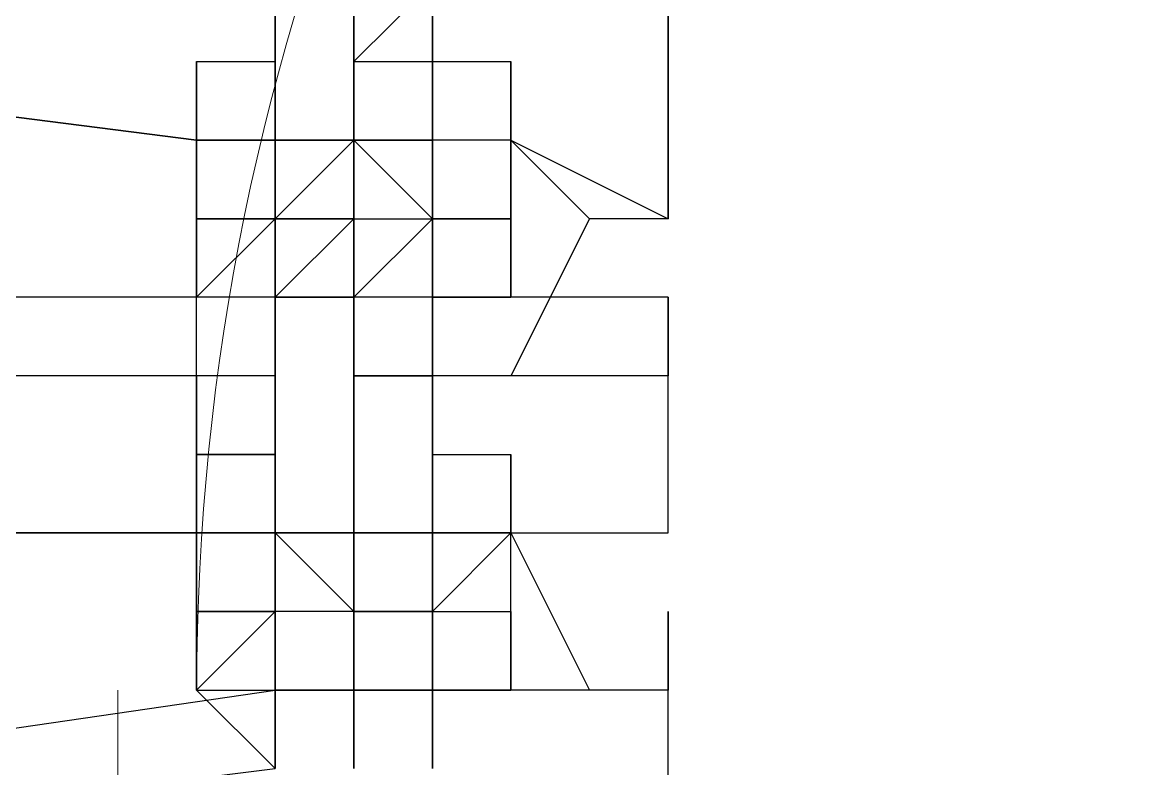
# Model space of a CAD drawing. Header units: inches. Extents: x 3324238 to 135265466, y -1036581 to 20094598.
# Drawn here: x 3353768.582 to 3353769.728, y -519269.236 to -519268.471 of the extents above; entities that cross this region are included whole.
import ezdxf

# ---------------------------------------------------------------- set-up
doc = ezdxf.new("R2010")
doc.units = ezdxf.units.IN
doc.header["$MEASUREMENT"] = 0
doc.layers.add('PDF_Geometry', color=7, linetype='Continuous')

msp = doc.modelspace()

# ---------------------------------------------------------------- linework, layer by layer
at = {"layer": 'PDF_Geometry', "color": 32, "lineweight": 13, "true_color": 0xdd6e00}
for points in [[(3353775.126, -519269.1555, 1), (3353767.23, -519269.1555), (3353767.23, -519332.0817)], [(3353774.1591, -519269.1555, 0.996627), (3353768.1968, -519269.1555), (3353768.1968, -519332.0817)]]:
    msp.add_lwpolyline(points, format="xyb", dxfattribs=at)
at = {"layer": 'PDF_Geometry', "lineweight": 25}
for points in [[(3353768.7608, -519268.5915), (3353764.974, -519268.108)], [(3353764.974, -519268.108), (3353768.7608, -519268.5915), (3353768.7608, -519268.5109), (3353768.7608, -519268.5915), (3353768.7608, -519268.672), (3353768.7608, -519268.5915), (3353768.8414, -519268.5915), (3353768.8414, -519268.5109), (3353768.8414, -519268.4303)], [(3353768.8414, -519268.5109), (3353768.8414, -519268.4303), (3353768.8414, -519268.5109), (3353768.8414, -519268.4303), (3353768.8414, -519268.5109), (3353768.8414, -519268.5915), (3353768.8414, -519268.5109), (3353768.8414, -519268.5915), (3353768.8414, -519268.672), (3353768.8414, -519268.7526), (3353768.7608, -519268.7526), (3353764.8128, -519268.7526), (3353764.8128, -519268.8332), (3353764.8128, -519268.7526), (3353764.8128, -519268.8332), (3353764.8128, -519268.7526), (3353764.8128, -519268.672), (3353764.8128, -519268.7526), (3353764.8128, -519268.8332), (3353764.8128, -519268.7526), (3353764.8128, -519268.672)], [(3353768.922, -519268.4303), (3353768.922, -519268.5109), (3353769.0025, -519268.5109), (3353769.0831, -519268.5109), (3353769.0831, -519268.5915), (3353769.0831, -519268.672), (3353769.0831, -519268.5915), (3353769.0831, -519268.672), (3353769.0025, -519268.672), (3353769.0025, -519268.7526), (3353769.0025, -519268.672), (3353769.0025, -519268.7526), (3353769.0025, -519268.672), (3353768.922, -519268.7526), (3353768.922, -519268.672), (3353768.922, -519268.7526), (3353768.8414, -519268.7526), (3353768.8414, -519268.8332), (3353768.7608, -519268.8332), (3353768.7608, -519268.9138), (3353768.7608, -519268.9943), (3353768.7608, -519268.9138), (3353768.7608, -519268.9943), (3353764.8128, -519268.9943), (3353768.7608, -519268.9943), (3353768.7608, -519269.0749), (3353768.7608, -519269.1555), (3353768.8414, -519269.1555), (3353768.8414, -519269.0749), (3353768.8414, -519269.1555), (3353768.8414, -519269.0749), (3353768.8414, -519269.1555), (3353768.8414, -519269.236), (3353768.7608, -519269.1555), (3353768.7608, -519269.0749), (3353768.8414, -519269.0749), (3353768.8414, -519269.1555), (3353768.8414, -519269.0749), (3353768.8414, -519268.9943), (3353768.8414, -519268.9138), (3353768.8414, -519268.9943), (3353768.8414, -519268.9138), (3353768.8414, -519268.9943), (3353768.8414, -519269.0749), (3353768.7608, -519269.0749), (3353768.8414, -519269.0749), (3353768.7608, -519269.1555)], [(3353768.8414, -519268.4303), (3353768.8414, -519268.5109), (3353768.8414, -519268.5915), (3353768.8414, -519268.672), (3353768.8414, -519268.5915), (3353768.8414, -519268.672), (3353768.8414, -519268.7526), (3353768.8414, -519268.8332), (3353768.8414, -519268.7526), (3353768.8414, -519268.8332), (3353768.8414, -519268.7526), (3353768.922, -519268.7526), (3353768.922, -519268.672), (3353768.8414, -519268.672), (3353768.8414, -519268.5915), (3353768.8414, -519268.672), (3353768.8414, -519268.7526), (3353768.8414, -519268.8332), (3353768.8414, -519268.9138), (3353768.8414, -519268.9943), (3353768.8414, -519269.0749), (3353768.7608, -519269.0749), (3353768.8414, -519269.0749), (3353768.8414, -519268.9943)], [(3353769.0831, -519269.1555), (3353769.0025, -519269.1555), (3353769.0831, -519269.1555), (3353769.0025, -519269.1555), (3353769.0025, -519269.0749), (3353769.0025, -519268.9943), (3353769.0025, -519269.0749), (3353769.0025, -519268.9943), (3353769.0025, -519268.9138), (3353769.0025, -519268.9943), (3353769.0025, -519268.9138), (3353769.0025, -519268.8332), (3353769.0025, -519268.7526), (3353769.0025, -519268.8332), (3353768.922, -519268.8332), (3353769.0025, -519268.8332), (3353769.0025, -519268.7526), (3353769.0831, -519268.7526), (3353769.0025, -519268.7526), (3353769.0025, -519268.672), (3353769.0025, -519268.7526), (3353769.0025, -519268.672), (3353769.0025, -519268.7526), (3353769.0025, -519268.672), (3353769.0025, -519268.7526), (3353769.0025, -519268.672), (3353769.0025, -519268.7526), (3353769.0025, -519268.672), (3353769.0025, -519268.7526), (3353769.0025, -519268.8332), (3353769.0025, -519268.7526), (3353769.0025, -519268.8332), (3353769.0025, -519268.7526), (3353769.0025, -519268.8332), (3353769.0025, -519268.7526), (3353769.0025, -519268.672), (3353769.0025, -519268.5915), (3353768.922, -519268.5915), (3353768.922, -519268.5109), (3353768.922, -519268.5915), (3353768.922, -519268.5109), (3353769.0025, -519268.4303), (3353769.0025, -519268.5109), (3353769.0025, -519268.5915), (3353769.0025, -519268.5109), (3353769.0025, -519268.5915), (3353769.0025, -519268.5109), (3353769.0025, -519268.5915), (3353769.0025, -519268.672), (3353769.0025, -519268.7526), (3353769.0025, -519268.8332), (3353769.0025, -519268.7526), (3353768.922, -519268.7526), (3353768.922, -519268.672), (3353768.922, -519268.7526), (3353768.8414, -519268.7526), (3353768.8414, -519268.672), (3353768.8414, -519268.5915), (3353768.8414, -519268.672), (3353768.8414, -519268.5915), (3353768.8414, -519268.672), (3353768.7608, -519268.672), (3353768.8414, -519268.672), (3353768.8414, -519268.7526), (3353768.8414, -519268.8332), (3353768.8414, -519268.7526), (3353768.8414, -519268.672), (3353768.8414, -519268.7526), (3353768.8414, -519268.8332), (3353768.8414, -519268.9138), (3353768.7608, -519268.9138), (3353768.8414, -519268.9138), (3353768.8414, -519268.8332), (3353768.8414, -519268.7526), (3353768.8414, -519268.672), (3353768.8414, -519268.5915), (3353768.8414, -519268.672), (3353768.8414, -519268.7526), (3353768.8414, -519268.672), (3353768.922, -519268.672), (3353768.922, -519268.7526), (3353768.922, -519268.672), (3353768.922, -519268.5915), (3353768.922, -519268.672), (3353768.8414, -519268.672), (3353768.8414, -519268.5915), (3353768.8414, -519268.5109), (3353768.8414, -519268.5915), (3353768.8414, -519268.672), (3353768.8414, -519268.7526), (3353768.8414, -519268.8332), (3353768.8414, -519268.7526), (3353768.922, -519268.7526), (3353768.922, -519268.672), (3353768.922, -519268.7526), (3353768.922, -519268.672), (3353768.922, -519268.7526), (3353768.922, -519268.672), (3353768.922, -519268.7526)], [(3353768.8414, -519268.4303), (3353768.8414, -519268.5109), (3353768.8414, -519268.4303)], [(3353768.8414, -519268.4303), (3353768.8414, -519268.5109), (3353768.8414, -519268.5915), (3353768.8414, -519268.672), (3353768.8414, -519268.7526), (3353768.8414, -519268.8332), (3353768.8414, -519268.7526), (3353768.922, -519268.7526), (3353768.8414, -519268.7526), (3353768.8414, -519268.672), (3353768.8414, -519268.5915), (3353768.8414, -519268.672), (3353768.8414, -519268.5915), (3353768.8414, -519268.5109), (3353768.8414, -519268.4303)], [(3353768.922, -519268.9138), (3353768.922, -519268.9943), (3353768.922, -519268.9138), (3353768.922, -519268.9943), (3353768.922, -519268.9138), (3353768.922, -519268.9943), (3353768.922, -519268.9138), (3353768.922, -519268.9943), (3353769.0025, -519268.9943), (3353768.922, -519268.9943), (3353768.922, -519268.9138), (3353768.922, -519268.9943), (3353768.922, -519268.9138), (3353768.922, -519268.9943), (3353768.922, -519268.9138), (3353768.922, -519268.8332), (3353768.922, -519268.9138), (3353768.922, -519268.8332), (3353769.0025, -519268.8332), (3353769.0025, -519268.7526), (3353769.0831, -519268.7526), (3353769.0831, -519268.672), (3353769.0025, -519268.672), (3353769.0025, -519268.5915), (3353769.0025, -519268.5109), (3353769.0025, -519268.4303)], [(3353768.922, -519268.5109), (3353768.922, -519268.4303)], [(3353769.0025, -519268.4303), (3353768.922, -519268.5109)], [(3353769.0025, -519268.4303), (3353769.0025, -519268.5109), (3353769.0025, -519268.4303)], [(3353769.0025, -519268.4303), (3353769.0025, -519268.5109), (3353769.0025, -519268.4303)], [(3353769.0025, -519268.5109), (3353769.0025, -519268.4303)], [(3353769.2443, -519268.5109), (3353769.2443, -519268.5915), (3353769.2443, -519268.672), (3353769.2443, -519268.5915), (3353769.2443, -519268.5109), (3353769.2443, -519268.4303), (3353769.2443, -519268.5109), (3353769.2443, -519268.5915)], [(3353769.0831, -519268.672), (3353769.0831, -519268.7526), (3353769.0831, -519268.672), (3353769.0831, -519268.5915), (3353769.0025, -519268.5915), (3353769.0025, -519268.672), (3353769.0025, -519268.5915), (3353769.0025, -519268.672), (3353769.0025, -519268.5915), (3353769.0025, -519268.672), (3353769.0025, -519268.5915), (3353769.0025, -519268.672), (3353769.0025, -519268.5915), (3353769.0025, -519268.672), (3353768.922, -519268.5915), (3353768.922, -519268.672), (3353768.922, -519268.5915), (3353768.922, -519268.5109), (3353768.922, -519268.5915), (3353768.922, -519268.5109), (3353768.922, -519268.5915), (3353768.8414, -519268.5915), (3353768.7608, -519268.5915), (3353768.8414, -519268.5915), (3353768.8414, -519268.672), (3353768.922, -519268.672), (3353768.922, -519268.7526), (3353768.922, -519268.672), (3353768.922, -519268.7526), (3353768.922, -519268.8332), (3353768.922, -519268.9138), (3353768.922, -519268.8332), (3353768.922, -519268.9138), (3353768.922, -519268.8332)], [(3353769.2443, -519268.672), (3353769.1637, -519268.672), (3353769.0831, -519268.5915), (3353769.0025, -519268.5915), (3353769.0025, -519268.5109), (3353769.0025, -519268.5915), (3353768.922, -519268.5915), (3353768.8414, -519268.5915), (3353768.8414, -519268.5109), (3353768.8414, -519268.5915), (3353768.8414, -519268.672), (3353768.8414, -519268.5915), (3353768.8414, -519268.672), (3353768.922, -519268.672), (3353768.8414, -519268.672), (3353768.8414, -519268.7526), (3353768.8414, -519268.8332), (3353768.8414, -519268.9138), (3353768.7608, -519268.9138), (3353768.7608, -519268.9943), (3353768.7608, -519268.9138), (3353768.7608, -519268.9943), (3353768.7608, -519268.9138), (3353768.7608, -519268.9943), (3353768.7608, -519269.0749), (3353768.7608, -519268.9943), (3353768.7608, -519268.9138), (3353768.7608, -519268.8332), (3353768.7608, -519268.7526), (3353768.7608, -519268.672), (3353768.7608, -519268.7526), (3353768.7608, -519268.672)], [(3353768.7608, -519268.5109), (3353768.8414, -519268.5109), (3353768.8414, -519268.5915), (3353768.8414, -519268.672)], [(3353769.0025, -519268.7526), (3353769.0025, -519268.672), (3353769.0025, -519268.7526), (3353769.0025, -519268.672), (3353769.0025, -519268.5915), (3353769.0025, -519268.672), (3353769.0025, -519268.5915), (3353769.0025, -519268.672), (3353769.0025, -519268.5915), (3353769.0025, -519268.672), (3353769.0025, -519268.5915), (3353769.0025, -519268.672), (3353768.922, -519268.7526), (3353768.8414, -519268.7526), (3353768.922, -519268.672), (3353769.0025, -519268.672), (3353769.0025, -519268.7526), (3353769.0025, -519268.672), (3353769.0025, -519268.5915), (3353769.0025, -519268.672), (3353769.0025, -519268.5915), (3353769.0025, -519268.672), (3353769.0831, -519268.672), (3353769.0831, -519268.5915), (3353769.0831, -519268.672), (3353769.0831, -519268.5915), (3353769.0831, -519268.5109)], [(3353768.8414, -519268.5915), (3353768.8414, -519268.5109)], [(3353768.8414, -519268.5915), (3353768.8414, -519268.5109)], [(3353768.8414, -519268.5915), (3353768.8414, -519268.5109)], [(3353768.922, -519268.5915), (3353768.922, -519268.5109)], [(3353768.922, -519268.5915), (3353768.922, -519268.5109)], [(3353768.922, -519268.5915), (3353768.922, -519268.5109)], [(3353768.922, -519268.5915), (3353768.922, -519268.5109)], [(3353769.0025, -519268.5915), (3353769.0025, -519268.5109)], [(3353769.0025, -519268.5915), (3353769.0025, -519268.5109)], [(3353769.0025, -519268.5915), (3353769.0025, -519268.5109)], [(3353769.0025, -519268.5915), (3353769.0025, -519268.5109)], [(3353769.0025, -519268.5915), (3353769.0025, -519268.5109)], [(3353769.0831, -519268.5915), (3353769.0831, -519268.5109)], [(3353769.0831, -519268.5915), (3353769.0831, -519268.5109)], [(3353769.0831, -519268.5915), (3353769.0831, -519268.5109)], [(3353768.8414, -519268.5915), (3353768.8414, -519268.672)], [(3353768.8414, -519268.5915), (3353768.8414, -519268.672), (3353768.8414, -519268.5915)], [(3353768.8414, -519268.672), (3353768.8414, -519268.5915)], [(3353768.8414, -519268.672), (3353768.8414, -519268.5915)], [(3353768.8414, -519268.5915), (3353768.922, -519268.5915)], [(3353768.8414, -519268.672), (3353768.8414, -519268.5915)], [(3353768.8414, -519268.672), (3353768.922, -519268.5915), (3353768.8414, -519268.672)], [(3353768.922, -519268.7526), (3353768.922, -519268.672), (3353768.922, -519268.5915)], [(3353768.922, -519268.5915), (3353769.0025, -519268.5915)], [(3353769.0025, -519268.7526), (3353769.0025, -519268.672), (3353769.0025, -519268.5915)], [(3353769.2443, -519268.7526), (3353769.0831, -519268.7526), (3353769.0831, -519268.672), (3353769.0831, -519268.7526), (3353769.0025, -519268.7526), (3353769.0831, -519268.7526), (3353769.0831, -519268.672), (3353769.0831, -519268.7526), (3353769.0025, -519268.7526), (3353769.0025, -519268.672), (3353769.0025, -519268.5915), (3353769.0025, -519268.672), (3353769.0025, -519268.5915), (3353769.0025, -519268.672), (3353769.0025, -519268.7526), (3353769.0025, -519268.8332), (3353769.0025, -519268.9138), (3353769.0025, -519268.8332), (3353769.0025, -519268.9138), (3353769.0025, -519268.9943), (3353769.0025, -519268.9138), (3353769.0025, -519268.9943), (3353769.0025, -519268.9138), (3353769.0831, -519268.9138), (3353769.0831, -519268.9943), (3353769.0831, -519268.9138), (3353769.0831, -519268.9943), (3353769.2443, -519268.9943)], [(3353769.0025, -519268.672), (3353769.0025, -519268.5915)], [(3353769.0025, -519268.672), (3353769.0025, -519268.5915)], [(3353769.0025, -519268.672), (3353769.0025, -519268.5915)], [(3353769.0025, -519268.672), (3353769.0025, -519268.5915)], [(3353769.0831, -519268.5915), (3353769.2443, -519268.672)], [(3353769.0831, -519268.5915), (3353769.0831, -519268.672), (3353769.0831, -519268.5915)], [(3353768.8414, -519268.672), (3353768.7608, -519268.672)], [(3353768.7608, -519268.7526), (3353768.8414, -519268.672)], [(3353768.8414, -519268.7526), (3353768.8414, -519268.672)], [(3353768.8414, -519268.7526), (3353768.8414, -519268.672)], [(3353768.8414, -519268.7526), (3353768.8414, -519268.672)], [(3353768.8414, -519268.7526), (3353768.8414, -519268.672)], [(3353768.8414, -519268.7526), (3353768.8414, -519268.672)], [(3353768.8414, -519268.672), (3353768.8414, -519268.7526)], [(3353768.8414, -519268.7526), (3353768.8414, -519268.672)], [(3353768.8414, -519268.7526), (3353768.8414, -519268.672)], [(3353768.922, -519268.7526), (3353768.922, -519268.672)], [(3353769.0025, -519268.8332), (3353769.0025, -519268.7526), (3353769.0025, -519268.672)], [(3353769.0025, -519268.7526), (3353769.0025, -519268.672)], [(3353769.0025, -519268.7526), (3353769.0025, -519268.672)], [(3353769.1637, -519268.672), (3353769.0831, -519268.8332)], [(3353769.2443, -519269.0749), (3353769.2443, -519269.1555), (3353769.1637, -519269.1555), (3353769.0831, -519269.1555), (3353769.0831, -519269.0749), (3353769.0831, -519269.1555), (3353769.0831, -519269.0749), (3353769.0831, -519269.1555), (3353769.0831, -519269.0749), (3353769.0831, -519269.1555), (3353769.0831, -519269.0749), (3353769.0831, -519268.9943), (3353769.2443, -519268.9943), (3353769.2443, -519268.9138), (3353769.2443, -519268.8332), (3353769.2443, -519268.7526), (3353769.2443, -519268.8332), (3353769.0831, -519268.8332), (3353769.0025, -519268.8332), (3353769.0025, -519268.7526), (3353769.0025, -519268.8332), (3353768.922, -519268.8332), (3353768.922, -519268.9138), (3353768.922, -519268.9943), (3353768.8414, -519268.9943), (3353768.7608, -519268.9943), (3353768.7608, -519269.0749), (3353768.8414, -519269.0749), (3353768.8414, -519268.9943), (3353768.8414, -519269.0749), (3353768.8414, -519269.1555), (3353768.8414, -519269.0749), (3353768.8414, -519268.9943), (3353768.8414, -519269.0749), (3353768.8414, -519269.1555), (3353768.8414, -519269.236)], [(3353768.8414, -519268.8332), (3353768.8414, -519268.7526), (3353768.7608, -519268.7526)], [(3353768.8414, -519268.7526), (3353768.8414, -519268.8332), (3353768.8414, -519268.7526)], [(3353768.8414, -519268.7526), (3353768.922, -519268.7526)], [(3353768.8414, -519268.7526), (3353768.922, -519268.7526), (3353768.8414, -519268.7526)], [(3353768.8414, -519268.8332), (3353768.8414, -519268.7526)], [(3353768.8414, -519268.8332), (3353768.8414, -519268.7526)], [(3353768.8414, -519268.8332), (3353768.8414, -519268.7526)], [(3353768.8414, -519268.7526), (3353768.922, -519268.7526)], [(3353768.8414, -519268.8332), (3353768.8414, -519268.7526)], [(3353768.8414, -519268.8332), (3353768.8414, -519268.7526)], [(3353768.8414, -519268.8332), (3353768.8414, -519268.7526)], [(3353768.8414, -519268.8332), (3353768.8414, -519268.7526)], [(3353769.0025, -519268.9138), (3353769.0025, -519268.9943), (3353769.0025, -519268.9138), (3353769.0025, -519268.8332), (3353769.0025, -519268.7526), (3353769.0025, -519268.8332)], [(3353769.2443, -519268.8332), (3353769.2443, -519268.7526)], [(3353764.974, -519269.7195), (3353768.8414, -519269.1555), (3353768.8414, -519269.0749), (3353768.8414, -519268.9943), (3353768.8414, -519268.9138), (3353768.8414, -519268.8332), (3353764.8128, -519268.8332)], [(3353768.8414, -519268.9138), (3353768.8414, -519268.8332)], [(3353768.8414, -519268.8332), (3353768.8414, -519268.9138), (3353768.8414, -519268.8332)], [(3353768.922, -519268.9943), (3353768.922, -519268.9138), (3353768.922, -519268.8332), (3353768.922, -519268.9138)], [(3353768.922, -519268.8332), (3353768.922, -519268.9138), (3353768.922, -519268.8332), (3353769.0025, -519268.8332)], [(3353768.922, -519268.9138), (3353768.922, -519268.8332)], [(3353768.922, -519268.9138), (3353768.922, -519268.8332)], [(3353768.7608, -519268.9943), (3353768.7608, -519268.9138)], [(3353768.8414, -519269.0749), (3353768.8414, -519269.1555), (3353768.8414, -519269.236), (3353768.8414, -519269.1555), (3353768.8414, -519269.236), (3353768.8414, -519269.1555), (3353768.8414, -519269.236), (3353768.8414, -519269.1555), (3353768.8414, -519269.236), (3353768.8414, -519269.1555), (3353768.922, -519269.1555), (3353768.922, -519269.0749), (3353768.922, -519269.1555), (3353768.922, -519269.0749), (3353768.922, -519269.1555), (3353768.8414, -519269.1555), (3353768.8414, -519269.0749), (3353768.8414, -519269.1555), (3353768.8414, -519269.0749), (3353768.8414, -519268.9943), (3353768.8414, -519268.9138), (3353768.8414, -519268.9943), (3353768.922, -519269.0749), (3353768.8414, -519269.0749), (3353768.8414, -519268.9943), (3353768.7608, -519268.9943), (3353768.8414, -519268.9943), (3353768.8414, -519269.0749), (3353768.8414, -519268.9943), (3353768.8414, -519269.0749), (3353768.8414, -519268.9943), (3353768.8414, -519269.0749), (3353768.8414, -519269.1555), (3353768.8414, -519269.0749), (3353768.8414, -519268.9943), (3353768.8414, -519269.0749), (3353768.8414, -519269.1555), (3353768.8414, -519269.0749), (3353768.8414, -519268.9943)], [(3353768.7608, -519268.9943), (3353768.7608, -519268.9138)], [(3353768.8414, -519269.236), (3353768.8414, -519269.1555), (3353768.922, -519269.1555), (3353768.922, -519269.0749), (3353768.922, -519269.1555), (3353768.922, -519269.0749), (3353768.922, -519269.1555), (3353768.8414, -519269.1555), (3353768.8414, -519269.0749), (3353768.8414, -519269.1555), (3353768.8414, -519269.0749), (3353768.8414, -519269.1555), (3353768.8414, -519269.0749), (3353768.8414, -519268.9943), (3353768.922, -519268.9943), (3353768.8414, -519268.9943), (3353768.8414, -519269.0749), (3353768.8414, -519269.1555), (3353768.8414, -519269.0749), (3353768.8414, -519268.9943), (3353768.8414, -519269.0749), (3353768.8414, -519268.9943), (3353768.8414, -519268.9138)], [(3353769.0025, -519269.0749), (3353769.0025, -519268.9943), (3353768.922, -519268.9943), (3353768.922, -519269.0749), (3353768.922, -519269.1555), (3353768.8414, -519269.1555), (3353768.8414, -519269.0749), (3353768.8414, -519268.9943), (3353768.922, -519268.9943), (3353768.922, -519269.0749), (3353768.922, -519268.9943), (3353768.922, -519269.0749), (3353769.0025, -519269.0749), (3353769.0025, -519268.9943), (3353769.0025, -519269.0749), (3353769.0025, -519268.9943), (3353769.0025, -519269.0749), (3353769.0025, -519268.9943), (3353769.0025, -519269.0749), (3353769.0025, -519268.9943), (3353769.0831, -519268.9943), (3353769.0831, -519268.9138), (3353769.0831, -519268.9943), (3353769.0831, -519268.9138), (3353769.0831, -519268.9943), (3353769.0025, -519268.9943), (3353769.0025, -519269.0749), (3353769.0025, -519269.1555), (3353769.0025, -519269.236), (3353769.0025, -519269.1555), (3353769.0025, -519269.0749), (3353769.0025, -519269.1555), (3353769.0025, -519269.0749), (3353769.0025, -519269.1555), (3353769.0025, -519269.0749), (3353769.0025, -519269.1555), (3353769.0025, -519269.0749), (3353769.0025, -519269.1555), (3353769.0025, -519269.0749), (3353769.0025, -519269.1555), (3353769.0025, -519269.0749), (3353769.0025, -519269.1555), (3353769.0025, -519269.0749), (3353769.0025, -519269.1555), (3353769.0025, -519269.236)], [(3353769.0025, -519268.9138), (3353769.0025, -519268.9943), (3353769.0025, -519269.0749), (3353769.0025, -519268.9943), (3353769.0025, -519269.0749), (3353769.0025, -519268.9943), (3353769.0025, -519269.0749), (3353769.0025, -519269.1555), (3353769.0025, -519269.0749), (3353769.0025, -519269.1555), (3353768.922, -519269.1555)], [(3353768.922, -519268.9943), (3353768.922, -519268.9138)], [(3353769.0025, -519268.9943), (3353769.0025, -519268.9138)], [(3353769.0025, -519268.9943), (3353769.0025, -519268.9138)], [(3353769.0831, -519268.9943), (3353769.0831, -519268.9138)], [(3353769.2442, -519268.9943), (3353769.2442, -519268.9138)], [(3353769.2443, -519268.9943), (3353769.2443, -519268.9138)], [(3353764.974, -519269.7195), (3353768.8414, -519269.236), (3353768.8414, -519269.1555), (3353768.922, -519269.1555), (3353769.0025, -519269.1555), (3353769.0831, -519269.1555), (3353769.0831, -519269.0749), (3353769.0831, -519268.9943), (3353769.1637, -519269.1555)], [(3353768.7608, -519269.0749), (3353768.7608, -519268.9943)], [(3353768.8414, -519269.0749), (3353768.8414, -519268.9943)], [(3353768.8414, -519269.0749), (3353768.8414, -519268.9943)], [(3353768.8414, -519269.0749), (3353768.8414, -519268.9943)], [(3353768.8414, -519269.0749), (3353768.8414, -519268.9943)], [(3353769.0025, -519268.9943), (3353768.922, -519268.9943)], [(3353768.922, -519269.0749), (3353768.922, -519268.9943)], [(3353769.0831, -519268.9943), (3353769.0025, -519268.9943), (3353769.0831, -519268.9943)], [(3353769.0025, -519269.0749), (3353769.0025, -519268.9943)], [(3353769.0831, -519268.9943), (3353769.0025, -519268.9943), (3353769.0025, -519269.0749)], [(3353769.0025, -519268.9943), (3353769.0025, -519269.0749), (3353769.0831, -519268.9943)], [(3353769.0025, -519269.0749), (3353769.0831, -519269.0749), (3353769.0831, -519268.9943)], [(3353769.0025, -519269.0749), (3353769.0025, -519268.9943)], [(3353769.0025, -519269.0749), (3353769.0025, -519268.9943)], [(3353769.0025, -519269.0749), (3353769.0025, -519268.9943)], [(3353769.0025, -519269.0749), (3353769.0025, -519268.9943)], [(3353769.0025, -519269.0749), (3353769.0025, -519268.9943)], [(3353769.0025, -519269.0749), (3353769.0025, -519268.9943)], [(3353769.0025, -519269.0749), (3353769.0025, -519268.9943)], [(3353769.0025, -519269.0749), (3353769.0025, -519268.9943)], [(3353769.0025, -519269.0749), (3353769.0025, -519268.9943)], [(3353769.0025, -519269.0749), (3353769.0025, -519268.9943)], [(3353769.0025, -519269.0749), (3353769.0025, -519268.9943)], [(3353769.0025, -519269.0749), (3353769.0025, -519268.9943)], [(3353769.0025, -519269.0749), (3353769.0025, -519268.9943)], [(3353769.0025, -519269.0749), (3353769.0025, -519268.9943)], [(3353769.0831, -519269.0749), (3353769.0831, -519268.9943)], [(3353768.8414, -519269.236), (3353768.8414, -519269.1555), (3353768.922, -519269.1555), (3353768.922, -519269.0749), (3353768.922, -519269.1555), (3353768.922, -519269.236), (3353768.922, -519269.1555), (3353768.922, -519269.0749), (3353768.922, -519269.1555), (3353768.922, -519269.0749), (3353768.8414, -519269.0749), (3353768.8414, -519269.1555), (3353768.8414, -519269.0749), (3353768.8414, -519269.1555), (3353768.8414, -519269.236)], [(3353769.0025, -519269.236), (3353769.0025, -519269.1555), (3353769.0025, -519269.236), (3353769.0025, -519269.1555), (3353769.0025, -519269.236), (3353769.0025, -519269.1555), (3353769.0025, -519269.0749), (3353769.0025, -519269.1555), (3353769.0025, -519269.0749), (3353769.0025, -519269.1555), (3353769.0025, -519269.0749), (3353768.922, -519269.0749), (3353768.922, -519269.1555), (3353768.922, -519269.0749), (3353768.922, -519269.1555), (3353768.922, -519269.0749), (3353768.922, -519269.1555), (3353768.922, -519269.0749), (3353768.922, -519269.1555), (3353768.922, -519269.0749), (3353768.922, -519269.1555), (3353768.8414, -519269.1555), (3353768.8414, -519269.236)], [(3353768.8414, -519269.236), (3353768.8414, -519269.1555), (3353768.8414, -519269.0749)], [(3353768.922, -519269.236), (3353768.922, -519269.1555), (3353768.922, -519269.0749), (3353768.922, -519269.1555)], [(3353768.922, -519269.1555), (3353768.922, -519269.0749)], [(3353769.0025, -519269.1555), (3353769.0025, -519269.0749)], [(3353769.0025, -519269.1555), (3353769.0025, -519269.0749)], [(3353769.0025, -519269.1555), (3353769.0025, -519269.0749)], [(3353769.0025, -519269.1555), (3353769.0025, -519269.0749)], [(3353769.0025, -519269.1555), (3353769.0025, -519269.0749)], [(3353769.0025, -519269.1555), (3353769.0025, -519269.0749)], [(3353769.0025, -519269.1555), (3353769.0025, -519269.0749)], [(3353769.0025, -519269.1555), (3353769.0025, -519269.0749)], [(3353769.0025, -519269.1555), (3353769.0025, -519269.0749)], [(3353769.0025, -519269.1555), (3353769.0025, -519269.0749)], [(3353769.2443, -519269.236), (3353769.2443, -519269.1555), (3353769.2443, -519269.0749)], [(3353768.922, -519269.236), (3353768.922, -519269.1555), (3353768.922, -519269.236)], [(3353769.2443, -519269.1555), (3353769.0025, -519269.1555)], [(3353769.0025, -519269.236), (3353769.0025, -519269.1555), (3353769.0025, -519269.236), (3353769.0025, -519269.1555), (3353769.0025, -519269.236), (3353769.0025, -519269.1555), (3353769.0025, -519269.236), (3353769.0025, -519269.1555)], [(3353769.0831, -519269.1555), (3353769.0025, -519269.1555)], [(3353769.0025, -519269.1555), (3353769.0025, -519269.236)], [(3353769.0025, -519269.1555), (3353769.0025, -519269.236), (3353769.0025, -519269.1555)], [(3353769.2443, -519269.3166), (3353769.2443, -519269.236)]]:
    msp.add_lwpolyline(points, dxfattribs=at)
for points in [[(3353768.922, -519268.4303), (3353768.922, -519268.5109), (3353768.922, -519268.4303), (3353768.922, -519268.3498), (3353768.922, -519268.2692), (3353768.922, -519268.3498), (3353768.922, -519268.2692), (3353768.922, -519268.3498), (3353768.922, -519268.2692), (3353768.922, -519268.3498)], [(3353768.7608, -519268.5109), (3353768.7608, -519268.5915)], [(3353768.922, -519268.5915), (3353768.922, -519268.5109)], [(3353769.0831, -519268.5109), (3353769.0831, -519268.5915)], [(3353769.0025, -519268.5915), (3353769.0025, -519268.672)], [(3353768.8414, -519268.672), (3353768.8414, -519268.7526)], [(3353768.922, -519268.672), (3353768.922, -519268.7526)], [(3353768.8414, -519268.7526), (3353768.8414, -519268.8332)], [(3353768.922, -519268.7526), (3353768.922, -519268.8332)], [(3353768.7608, -519268.8332), (3353768.7608, -519268.9138)], [(3353769.0025, -519268.9138), (3353769.0025, -519268.9943), (3353769.0025, -519269.0749), (3353769.0025, -519269.1555), (3353769.0025, -519269.0749), (3353769.0025, -519268.9943), (3353769.0025, -519268.9138), (3353769.0025, -519268.9943)], [(3353768.7608, -519268.9943), (3353768.7608, -519269.0749)], [(3353769.0025, -519268.9943), (3353769.0025, -519269.0749)], [(3353769.0025, -519268.9943), (3353769.0025, -519269.0749), (3353769.0025, -519269.1555), (3353769.0025, -519269.0749)], [(3353769.0025, -519269.1555), (3353769.0025, -519269.236)]]:
    msp.add_lwpolyline(points, close=True, dxfattribs=at)
at = {"layer": 'PDF_Geometry', "color": 32, "lineweight": 13, "true_color": 0xdd6e00}
msp.add_lwpolyline([(3353768.6802, -519269.1555), (3353768.6802, -519332.0817)], dxfattribs=at)
for centre, radius, start, end in [((3353771.178, -519269.1477), 11.9248, 0.35001, 179.64999), ((3353771.178, -519269.154), 11.4414, 0.39628, 179.60372), ((3353771.178, -519269.1558), 10.4746, 0.44244, 179.55756), ((3353771.178, -519269.1558), 9.9106, 0.46772, 179.53228), ((3353771.178, -519269.1429), 8.9437, 0.43566, 179.56434), ((3353771.178, -519269.1496), 8.4603, 0.50592, 179.49408), ((3353771.178, -519269.1559), 7.413, 0.62618, 179.37382), ((3353771.178, -519269.1559), 6.9296, 0.67012, 179.32988), ((3353771.178, -519269.1437), 5.9627, 0.66132, 179.33868), ((3353771.178, -519269.1506), 5.4794, 0.7915, 179.2085), ((3353771.178, -519269.1562), 4.4322, 1.0513, 178.9487), ((3353771.178, -519269.1555), 2.4171, 0, 180)]:
    msp.add_arc(centre, radius, start, end, dxfattribs=at)

doc.saveas('drawing.dxf')
